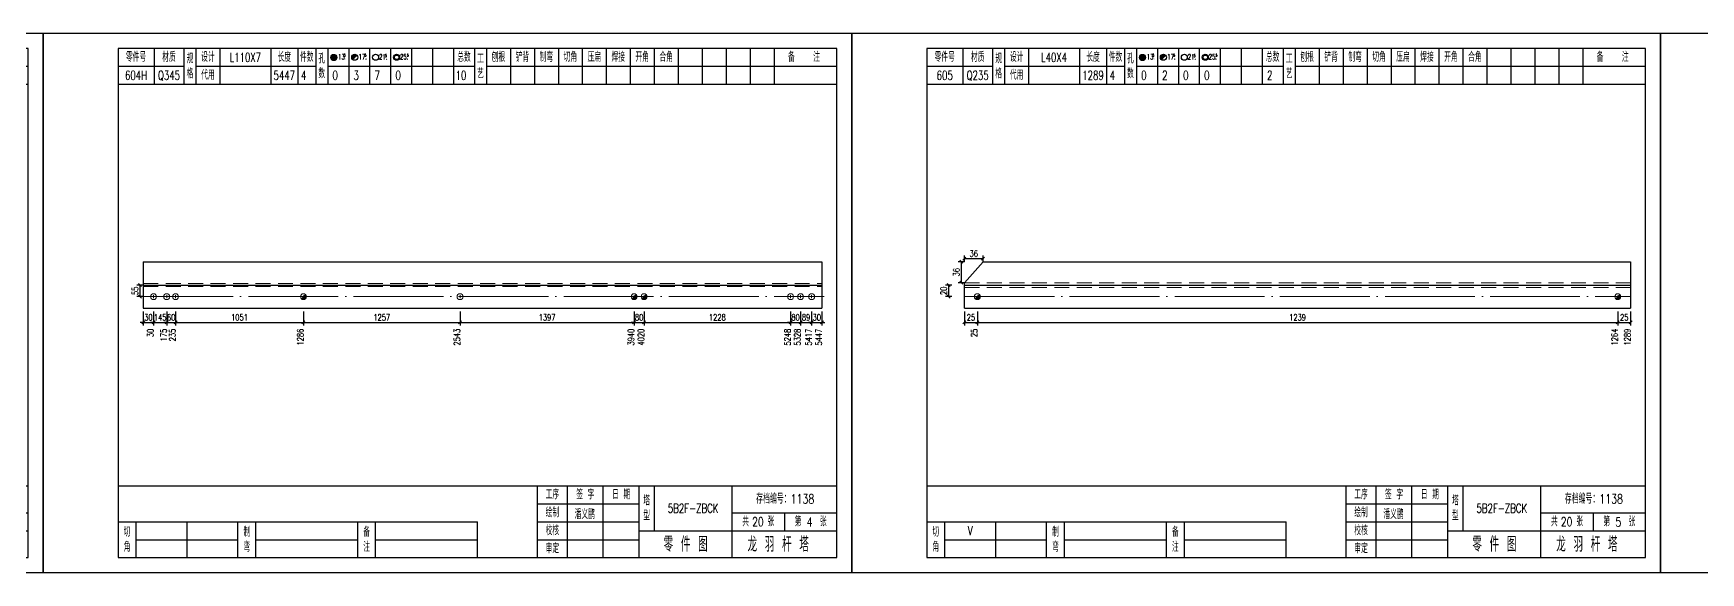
# Model space of a CAD drawing. Header units: millimetres. Extents: x 0 to 30240, y -10896 to -1348.
# Drawn here: x 807 to 1363, y -4617 to -4437 of the extents above; entities that cross this region are included whole.
import ezdxf
from ezdxf.enums import TextEntityAlignment as Align

# ---------------------------------------------------------------- set-up
doc = ezdxf.new("R2010")
doc.units = ezdxf.units.MM
doc.header["$LTSCALE"] = 20
doc.header["$PDMODE"] = 1
doc.linetypes.add('DASHDOT2X', pattern=[1.75, 1.5, -0.125, 0, -0.125])
doc.linetypes.add('HIDDEN', pattern=[0.375, 0.25, -0.125])
for name, color, linetype, lineweight in [('1', 7, 'Continuous', 25), ('11', 3, 'Continuous', 13), ('2', 1, 'HIDDEN', 13), ('5', 1, 'Continuous', 13), ('7', 2, 'DASHDOT2X', 13)]:
    doc.layers.add(name, color=color, linetype=linetype, lineweight=lineweight)
doc.styles.get("Standard").update_dxf_attribs({"font": 'simplex', "width": 0.7, "bigfont": 'gbhzfs.shx'})
doc.styles.add('SYMBOL_TXT', font='txt.shx', dxfattribs={"width": 0.6})
doc.styles.add('TITLE_TXT', font='simplex.shx', dxfattribs={"width": 0.75, "height": 2.5, "bigfont": 'gbhzfs.shx'})
doc.dimstyles.get("Standard").update_dxf_attribs({"dimtxt": 2.1, "dimasz": 1, "dimexe": 1.05, "dimexo": 0, "dimgap": 0.63, "dimtad": 1, "dimzin": 0, "dimdsep": 46, "dimtxsty": 'standard', "dimblk": 'OBLIQUE', "dimblk1": 'OBLIQUE', "dimblk2": 'OBLIQUE', "dimcen": 0.09, "dimadec": 0, "dimazin": 0, "dimtfac": 1, "dimtdec": 1, "dimtix": 1, "dimtmove": 0, "dimatfit": 3, "dimfxl": 0, "dimtolj": 1, "dimtzin": 0, "dimarcsym": 0})
pattern_1 = [(0, (-3, 0), (0, 0.0125), [])]

# ---------------------------------------------------------------- blocks, each defined once
blk = doc.blocks.new('M12_HOLE')
h = blk.add_hatch()
h.set_pattern_fill('LINE', scale=0.1, style=0)
h.set_pattern_definition(pattern_1)
h.paths.add_polyline_path([(-5, 0, 1), (-1, 0, 1)])
at = {"color": 7}
blk.add_circle((-3, 0), 2, dxfattribs=at)
at = {"color": 7, "attachment_point": 1, "style": 'SYMBOL_TXT'}
for s, insert, char_height, width in [('13\\f??|b0|i0|c0|p54;.', (-0.1, 2.1), 3.5, 5.707), ('5', (3.7, 2.3), 1.8, 2.931)]:
    blk.add_mtext(s, dxfattribs=dict(at, insert=insert, char_height=char_height, width=width))
blk = doc.blocks.new('M16_HOLE')
h = blk.add_hatch()
h.set_pattern_fill('LINE', scale=0.1, style=0)
h.set_pattern_definition(pattern_1)
h.paths.add_polyline_path([(-1.6, 1.4, 0.668179), (-5, 0, 0.198912), (-4.4, -1.4)])
at = {"color": 7}
blk.add_circle((-3, 0), 2, dxfattribs=at)
at = {"color": 7, "attachment_point": 1, "style": 'SYMBOL_TXT'}
for s, insert, char_height, width in [('17.', (-0.4, 2.1), 3.5, 6.316), ('5', (3.6, 2.3), 1.8, 1.822)]:
    blk.add_mtext(s, dxfattribs=dict(at, insert=insert, char_height=char_height, width=width))
blk = doc.blocks.new('M20_HOLE')
at = {"color": 7}
blk.add_circle((-3, 0), 2, dxfattribs=at)
at = {"color": 7, "attachment_point": 1, "style": 'SYMBOL_TXT'}
for s, insert, char_height, width in [('21.', (-0.7, 2), 3.5, 6.074), ('5', (3.3, 2), 1.8, 1.458)]:
    blk.add_mtext(s, dxfattribs=dict(at, insert=insert, char_height=char_height, width=width))
blk = doc.blocks.new('M24_HOLE')
at = {"color": 7}
for radius in [2, 1.5]:
    blk.add_circle((-3, 0), radius, dxfattribs=at)
at = {"color": 7, "attachment_point": 1, "style": 'SYMBOL_TXT'}
for s, insert, char_height, width in [('25.', (-0.7, 2.1), 3.5, 2.429), ('5', (3.9, 2.3), 1.8, 1.944)]:
    blk.add_mtext(s, dxfattribs=dict(at, insert=insert, char_height=char_height, width=width))
blk = doc.blocks.new('JgCard')
for p, q in [((270, 180), (0, 180)), ((0, 180), (0, 0)), ((270, 0), (270, 180)), ((265, 175), (25, 175)), ((25, 175), (25, 5)), ((37, 175), (37, 163)), ((47, 175), (47, 163)), ((51, 175), (51, 163)), ((59, 175), (59, 163)), ((76, 175), (76, 163)), ((85, 175), (85, 163)), ((91, 175), (91, 163)), ((95, 175), (95, 163)), ((102, 175), (102, 163)), ((109, 175), (109, 163)), ((116, 175), (116, 163)), ((123, 175), (123, 163)), ((130, 175), (130, 163)), ((137, 175), (137, 163)), ((144, 175), (144, 163)), ((148, 175), (148, 163)), ((156, 175), (156, 163)), ((164, 175), (164, 163)), ((172, 175), (172, 163)), ((180, 175), (180, 163)), ((188, 175), (188, 163)), ((196, 175), (196, 163)), ((204, 175), (204, 163)), ((212, 175), (212, 163)), ((220, 175), (220, 163)), ((228, 175), (228, 163)), ((236, 175), (236, 163)), ((244, 175), (244, 163)), ((265, 5), (265, 175)), ((25, 169), (47, 169)), ((51, 169), (91, 169)), ((95, 169), (144, 169)), ((148, 169), (265, 169)), ((25, 163), (265, 163)), ((25, 29), (265, 29)), ((165, 5), (165, 29)), ((175, 5), (175, 29)), ((187, 5), (187, 29)), ((199, 5), (199, 29)), ((204, 29), (204, 14)), ((230, 5), (230, 29)), ((165, 23), (199, 23)), ((25, 17), (145, 17)), ((31, 5), (31, 17)), ((48, 17), (48, 5)), ((65, 5), (65, 17)), ((71, 5), (71, 17)), ((105, 5), (105, 17)), ((111, 5), (111, 17)), ((145, 5), (145, 17)), ((165, 17), (199, 17)), ((230, 20), (265, 20)), ((247.5, 20), (247.5, 14)), ((199, 14), (265, 14)), ((31, 11), (65, 11)), ((71, 11), (105, 11)), ((111, 11), (145, 11)), ((165, 11), (199, 11)), ((0, 0), (270, 0)), ((25, 5), (265, 5))]:
    blk.add_line(p, q)
blk.add_lwpolyline([(96.03, 171.99, -1), (98.03, 171.99, -1)], format="xyb", close=True)
blk.add_point((145, 96))
at = {"xscale": 0.5, "yscale": 0.5, "zscale": 0.5}
for name, p in [('M12_HOLE', (98.53, 171.99)), ('M16_HOLE', (105.5, 172)), ('M20_HOLE', (112.5, 172)), ('M24_HOLE', (119.5, 172))]:
    blk.add_blockref(name, p, dxfattribs=at)
at = {"style": 'TITLE_TXT', "width": 0.75}
for s, height, p in [('存档编号：1138', 3.076, (238.02, 23.07)), ('潘义鹏', 3, (177.45, 17.91)), ('龙 羽 杆 塔', 5, (235.17, 6.97))]:
    blk.add_text(s, height=height, dxfattribs=at).set_placement(p)
at = {"attachment_point": 5, "style": 'TITLE_TXT'}
for s, insert, char_height, width in [('零件号', (31, 172), 3, 15), ('材质', (42, 172), 3, 8), ('设计', (55, 172), 3, 8), ('长度', (80.5, 172), 3, 8), ('件数', (88, 172), 3, 6), ('总数', (140.5, 172), 3, 7), ('工\\P艺', (146, 169), 3, 4), ('刨根', (152, 172), 3, 8), ('铲背', (160, 172), 3, 8), ('制弯', (168, 172), 3, 8), ('切角', (176, 172), 3, 8), ('压扁', (184, 172), 3, 8), ('焊接', (192, 172), 3, 8), ('开角', (200, 172), 3, 8), ('合角', (208, 172), 3, 8), ('备    注', (254, 172), 3, 22), ('规格', (49, 169), 3, 4), ('代用', (55, 166), 3, 8), ('孔数', (93, 169), 3, 4), ('工序', (170, 26), 3, 10), ('签 字', (181, 26), 3, 12), ('日 期', (193, 26), 3, 12), ('塔\\P型', (201.5, 21.5), 3, 5), ('绘制', (170, 20), 3, 10), ('共    张', (238.75, 17), 3, 17.5), ('第    张', (256.25, 17), 3, 17.5), ('切\\P角', (28, 11), 3, 6), ('制\\P弯', (68, 11), 3, 6), ('备\\P注', (108, 11), 3, 6), ('校核', (170, 14), 3, 10), ('零 件 图', (214.5, 9.5), 5, 31), ('审定', (170, 8), 3, 10)]:
    blk.add_mtext(s, dxfattribs=dict(at, insert=insert, char_height=char_height, width=width))
blk = doc.blocks.new('M20')
for p, q in [((-0.5, 0), (0.5, 0)), ((0, -0.5), (0, 0.5))]:
    blk.add_line(p, q)
blk.add_circle((0, 0), 1)
blk = doc.blocks.new('M16')
for p, q in [((-0.71, -0.71), (0.71, 0.71)), ((-0.4, 0), (0.4, 0)), ((0, 0.4), (0, -0.4))]:
    blk.add_line(p, q)
blk.add_circle((0, 0), 1)
for radius in [0.8, 0.6, 0.4, 0.2]:
    blk.add_arc((0, 0), radius, 225, 45)
blk = doc.blocks.new('_Oblique')
at = {"color": 0, "linetype": 'ByBlock', "lineweight": -2}
blk.add_line((-0.5, -0.5), (0.5, 0.5), dxfattribs=at)
blk = doc.blocks.new('*D2945')
at = {"layer": '11', "color": 0, "lineweight": -2}
for p, q in [((843.4, -4530.07), (843.4, -4534.8)), ((846.84, -4530.07), (846.84, -4534.8)), ((843.4, -4533.75), (842.4, -4533.75)), ((843.4, -4533.75), (846.84, -4533.75)), ((846.84, -4533.75), (847.84, -4533.75))]:
    blk.add_line(p, q, dxfattribs=at)
at = {"layer": 'Defpoints', "color": 0}
for p in [(843.4, -4530.07), (846.84, -4530.07), (846.84, -4533.75)]:
    blk.add_point(p, dxfattribs=at)
at = {"layer": '11', "color": 0, "lineweight": -2}
blk.add_blockref('_Oblique', (843.4, -4533.75), dxfattribs=at)
at = {"layer": '11', "color": 0, "lineweight": -2, "rotation": 180}
blk.add_blockref('_Oblique', (846.84, -4533.75), dxfattribs=at)
at = {"layer": '11', "color": 0, "insert": (845.12, -4532.07), "char_height": 2.1, "attachment_point": 5}
blk.add_mtext('\\A1;30', dxfattribs=at)
blk = doc.blocks.new('*D2946')
at = {"layer": '11', "color": 0, "lineweight": -2}
for p, q in [((846.84, -4530.07), (846.84, -4534.8)), ((851.25, -4530.07), (851.25, -4534.8)), ((846.84, -4533.75), (845.84, -4533.75)), ((846.84, -4533.75), (851.25, -4533.75)), ((851.25, -4533.75), (852.25, -4533.75))]:
    blk.add_line(p, q, dxfattribs=at)
at = {"layer": 'Defpoints', "color": 0}
for p in [(846.84, -4530.07), (851.25, -4530.07), (851.25, -4533.75)]:
    blk.add_point(p, dxfattribs=at)
at = {"layer": '11', "color": 0, "lineweight": -2}
blk.add_blockref('_Oblique', (846.84, -4533.75), dxfattribs=at)
at = {"layer": '11', "color": 0, "lineweight": -2, "rotation": 180}
blk.add_blockref('_Oblique', (851.25, -4533.75), dxfattribs=at)
at = {"layer": '11', "color": 0, "insert": (849.05, -4532.07), "char_height": 2.1, "attachment_point": 5}
blk.add_mtext('\\A1;145', dxfattribs=at)
blk = doc.blocks.new('*D2947')
at = {"layer": '11', "color": 0, "lineweight": -2}
for p, q in [((851.25, -4530.07), (851.25, -4534.8)), ((854.19, -4530.07), (854.19, -4534.8)), ((851.25, -4533.75), (850.25, -4533.75)), ((851.25, -4533.75), (854.19, -4533.75)), ((854.19, -4533.75), (855.19, -4533.75))]:
    blk.add_line(p, q, dxfattribs=at)
at = {"layer": 'Defpoints', "color": 0}
for p in [(851.25, -4530.07), (854.19, -4530.07), (854.19, -4533.75)]:
    blk.add_point(p, dxfattribs=at)
at = {"layer": '11', "color": 0, "lineweight": -2}
blk.add_blockref('_Oblique', (851.25, -4533.75), dxfattribs=at)
at = {"layer": '11', "color": 0, "lineweight": -2, "rotation": 180}
blk.add_blockref('_Oblique', (854.19, -4533.75), dxfattribs=at)
at = {"layer": '11', "color": 0, "insert": (852.72, -4532.07), "char_height": 2.1, "attachment_point": 5}
blk.add_mtext('\\A1;60', dxfattribs=at)
blk = doc.blocks.new('*D2951')
at = {"layer": '11', "color": 0, "lineweight": -2}
for p, q in [((1007.3, -4530.07), (1007.3, -4534.8)), ((1010.63, -4530.07), (1010.63, -4534.8)), ((1007.3, -4533.75), (1006.3, -4533.75)), ((1007.3, -4533.75), (1010.63, -4533.75)), ((1010.63, -4533.75), (1011.63, -4533.75))]:
    blk.add_line(p, q, dxfattribs=at)
at = {"layer": 'Defpoints', "color": 0}
for p in [(1007.3, -4530.07), (1010.63, -4530.07), (1010.63, -4533.75)]:
    blk.add_point(p, dxfattribs=at)
at = {"layer": '11', "color": 0, "lineweight": -2}
blk.add_blockref('_Oblique', (1007.3, -4533.75), dxfattribs=at)
at = {"layer": '11', "color": 0, "lineweight": -2, "rotation": 180}
blk.add_blockref('_Oblique', (1010.63, -4533.75), dxfattribs=at)
at = {"layer": '11', "color": 0, "insert": (1008.97, -4532.07), "char_height": 2.1, "attachment_point": 5}
blk.add_mtext('\\A1;80', dxfattribs=at)
blk = doc.blocks.new('*D2953')
at = {"layer": '11', "color": 0, "lineweight": -2}
for p, q in [((1059.53, -4530.07), (1059.53, -4534.8)), ((1062.86, -4530.07), (1062.86, -4534.8)), ((1059.53, -4533.75), (1058.53, -4533.75)), ((1059.53, -4533.75), (1062.86, -4533.75)), ((1062.86, -4533.75), (1063.86, -4533.75))]:
    blk.add_line(p, q, dxfattribs=at)
at = {"layer": 'Defpoints', "color": 0}
for p in [(1059.53, -4530.07), (1062.86, -4530.07), (1062.86, -4533.75)]:
    blk.add_point(p, dxfattribs=at)
at = {"layer": '11', "color": 0, "lineweight": -2}
blk.add_blockref('_Oblique', (1059.53, -4533.75), dxfattribs=at)
at = {"layer": '11', "color": 0, "lineweight": -2, "rotation": 180}
blk.add_blockref('_Oblique', (1062.86, -4533.75), dxfattribs=at)
at = {"layer": '11', "color": 0, "insert": (1061.19, -4532.07), "char_height": 2.1, "attachment_point": 5}
blk.add_mtext('\\A1;80', dxfattribs=at)
blk = doc.blocks.new('*D2955')
at = {"layer": '11', "color": 0, "lineweight": -2}
for p, q in [((1066.56, -4530.07), (1066.56, -4534.8)), ((1070, -4530.07), (1070, -4534.8)), ((1066.56, -4533.75), (1065.56, -4533.75)), ((1066.56, -4533.75), (1070, -4533.75)), ((1070, -4533.75), (1071, -4533.75))]:
    blk.add_line(p, q, dxfattribs=at)
at = {"layer": 'Defpoints', "color": 0}
for p in [(1066.56, -4530.07), (1070, -4530.07), (1070, -4533.75)]:
    blk.add_point(p, dxfattribs=at)
at = {"layer": '11', "color": 0, "lineweight": -2}
blk.add_blockref('_Oblique', (1066.56, -4533.75), dxfattribs=at)
at = {"layer": '11', "color": 0, "lineweight": -2, "rotation": 180}
blk.add_blockref('_Oblique', (1070, -4533.75), dxfattribs=at)
at = {"layer": '11', "color": 0, "insert": (1068.28, -4532.07), "char_height": 2.1, "attachment_point": 5}
blk.add_mtext('\\A1;30', dxfattribs=at)

msp = doc.modelspace()

# ---------------------------------------------------------------- linework, layer by layer
at = {"layer": '1'}
for p, q in [((843.4, -4513.482), (843.4, -4529.022)), ((843.4, -4513.482), (1070, -4513.482)), ((1070, -4513.482), (1070, -4529.022)), ((1117.6, -4520.475), (1123.812, -4513.482)), ((1123.812, -4513.482), (1340, -4513.482)), ((1340, -4513.482), (1340, -4529.022)), ((843.4, -4521.252), (1070, -4521.252)), ((1117.6, -4521.252), (1117.6, -4520.475)), ((1117.6, -4529.022), (1117.6, -4521.252)), ((1117.6, -4521.252), (1340, -4521.252)), ((843.4, -4529.022), (1070, -4529.022)), ((1117.6, -4529.022), (1340, -4529.022))]:
    msp.add_line(p, q, dxfattribs=at)
at = {"layer": '2'}
for p, q in [((843.4, -4520.758), (1070, -4520.758)), ((843.4, -4521.747), (1070, -4521.747)), ((1117.6, -4520.475), (1340, -4520.475)), ((1117.6, -4522.029), (1340, -4522.029))]:
    msp.add_line(p, q, dxfattribs=at)
at = {"layer": '7'}
for p, q in [((843.4, -4525.137), (1070.76, -4525.137)), ((1117.6, -4525.137), (1339.92, -4525.137))]:
    msp.add_line(p, q, dxfattribs=at)

# ---------------------------------------------------------------- block references
at = {"layer": '1'}
for p in [(540, -4617.252), (810, -4617.252), (1080, -4617.252), (1350, -4617.252)]:
    msp.add_blockref('JgCard', p, dxfattribs=at)
at = {"layer": '5'}
for name, p in [('M20', (846.84, -4525.137)), ('M20', (851.25, -4525.137)), ('M20', (854.19, -4525.137)), ('M16', (896.897, -4525.137)), ('M20', (949.188, -4525.137)), ('M16', (1007.303, -4525.137)), ('M16', (1010.631, -4525.137)), ('M20', (1059.53, -4525.137)), ('M20', (1062.858, -4525.137)), ('M20', (1066.56, -4525.137)), ('M16', (1121.914, -4525.137)), ('M16', (1335.72, -4525.137))]:
    msp.add_blockref(name, p, dxfattribs=at)

# ---------------------------------------------------------------- texts
at = {"style": 'TITLE_TXT', "width": 0.75}
for s, p in [('20', (1046.702, -4601.79)), ('4', (1064.929, -4601.835)), ('20', (1316.702, -4601.79)), ('5', (1334.929, -4601.835))]:
    msp.add_text(s, height=3, dxfattribs=at).set_placement(p)
at = {"layer": '1', "width": 0.7}
for s, p in [('L110X7', (877.5, -4445.252)), ('L40X4', (1147.5, -4445.252)), ('604H', (841, -4451.252)), ('Q345', (852, -4451.252)), ('5447', (890.5, -4451.252)), ('4', (897, -4451.252)), ('0', (907.5, -4451.252)), ('3', (914.5, -4451.252)), ('7', (921.5, -4451.252)), ('0', (928.5, -4451.252)), ('10', (949.5, -4451.252)), ('605', (1111, -4451.252)), ('Q235', (1122, -4451.252)), ('1289', (1160.5, -4451.252)), ('4', (1167, -4451.252)), ('0', (1177.5, -4451.252)), ('2', (1184.5, -4451.252)), ('0', (1191.5, -4451.252)), ('0', (1198.5, -4451.252)), ('2', (1219.5, -4451.252)), ('V', (1119.5, -4603.252))]:
    msp.add_text(s, height=3, dxfattribs=at).set_placement(p, align=Align.MIDDLE_CENTER)
for s, p in [('30', (846.84, -4535.847)), ('175', (851.25, -4535.847)), ('235', (854.19, -4535.847)), ('1286', (896.916, -4535.847)), ('2543', (949.184, -4535.847)), ('3940', (1007.304, -4535.847)), ('4020', (1010.632, -4535.847)), ('5248', (1059.555, -4535.847)), ('5328', (1062.883, -4535.847)), ('5417', (1066.577, -4535.847)), ('5447', (1070, -4535.847)), ('25', (1121.88, -4535.847)), ('1264', (1335.686, -4535.847)), ('1289', (1340, -4535.847))]:
    msp.add_text(s, height=2.1, rotation=90, dxfattribs=at).set_placement(p, align=Align.RIGHT)
at = {"layer": '1', "char_height": 3, "width": 26, "attachment_point": 5}
for insert in [(1027, -4595.752), (1297, -4595.752)]:
    msp.add_mtext('5B2F-ZBCK', dxfattribs=dict(at, insert=insert))

# ---------------------------------------------------------------- dimensions: what is measured, and where the dimension line sits
at = {"layer": '1'}
for base, p1, p2, text in [((842.35, -4521.252), (843.35, -4525.137), (843.35, -4521.252), '55'), ((1112.35, -4521.252), (1113.35, -4525.137), (1113.35, -4521.252), '20')]:
    msp.add_linear_dim(base=base, p1=p1, p2=p2, angle=90, text=text, dimstyle='standard', dxfattribs=at).render()
at = {"layer": '11'}
msp.add_linear_dim(base=(1116.55, -4513.482), p1=(1117.6, -4520.475), p2=(1117.6, -4513.482), angle=90, text='36', dimstyle='standard', dxfattribs=at).render()
for base, p1, p2, text in [((1123.812, -4512.432), (1117.6, -4513.482), (1123.812, -4513.482), '36'), ((896.897, -4533.747), (854.19, -4530.072), (896.897, -4530.072), '1051'), ((949.188, -4533.747), (896.897, -4530.072), (949.188, -4530.072), '1257'), ((1007.303, -4533.747), (949.188, -4530.072), (1007.303, -4530.072), '1397'), ((1059.53, -4533.747), (1010.631, -4530.072), (1059.53, -4530.072), '1228'), ((1066.56, -4533.747), (1062.858, -4530.072), (1066.56, -4530.072), '89'), ((1121.914, -4533.747), (1117.6, -4530.072), (1121.914, -4530.072), '25'), ((1335.72, -4533.747), (1121.914, -4530.072), (1335.72, -4530.072), '1239'), ((1340, -4533.747), (1335.72, -4530.072), (1340, -4530.072), '25')]:
    msp.add_linear_dim(base=base, p1=p1, p2=p2, text=text, dimstyle='standard', dxfattribs=at).render()
for base, p1, p2, text, picture, middle in [((846.84, -4533.747), (843.4, -4530.072), (846.84, -4530.072), '30', '*D2945', (845.12, -4532.067)), ((851.25, -4533.747), (846.84, -4530.072), (851.25, -4530.072), '145', '*D2946', (849.045, -4532.067)), ((854.19, -4533.747), (851.25, -4530.072), (854.19, -4530.072), '60', '*D2947', (852.72, -4532.067)), ((1010.631, -4533.747), (1007.303, -4530.072), (1010.631, -4530.072), '80', '*D2951', (1008.967, -4532.067)), ((1062.858, -4533.747), (1059.53, -4530.072), (1062.858, -4530.072), '80', '*D2953', (1061.194, -4532.067)), ((1070, -4533.747), (1066.56, -4530.072), (1070, -4530.072), '30', '*D2955', (1068.28, -4532.067))]:
    dim = msp.add_linear_dim(base=base, p1=p1, p2=p2, text=text, dimstyle='standard', dxfattribs=at)
    dim.commit()
    dim.dimension.update_dxf_attribs({"geometry": picture, "text_midpoint": middle})

doc.saveas('drawing.dxf')
